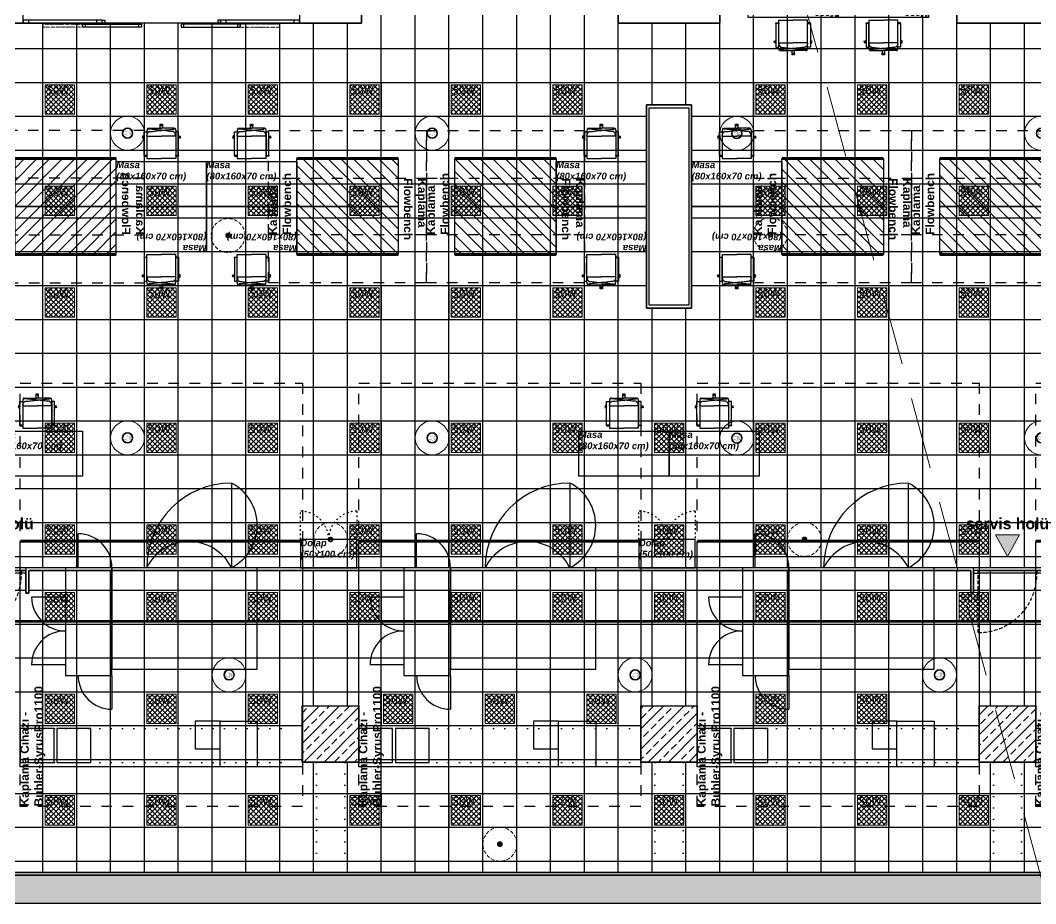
# Model space of a CAD drawing. Header units: centimetres. Extents: x 405564 to 502064, y 46284 to 60634.
# Drawn here: x 478450 to 480250, y 51832 to 53398 of the extents above; entities that cross this region are included whole.
import ezdxf
from ezdxf.enums import TextEntityAlignment as Align
from ezdxf.xclip import XClip

# ---------------------------------------------------------------- set-up
doc = ezdxf.new("R2010")
doc.units = ezdxf.units.CM
doc.header["$XCLIPFRAME"] = 0
for name, pattern in [('3+1_3b$0$DASHED', [0.25, 0.125, -0.125]), ('ACAD_ISO03W100', [30, 12, -18]), ('ACAD_ISO07W100', [3, 0, -3]), ('BORDER', [1.75, 0.5, -0.25, 0.5, -0.25, 0, -0.25]), ('DASHDOT', [25.4, 12.7, -6.35, 0, -6.35]), ('DASHED', [19.05, 12.7, -6.35]), ('DOT', [0.25, 0, -0.25]), ('HIDDEN', [9.525, 6.35, -3.175])]:
    doc.linetypes.add(name, pattern=pattern)
doc.layers.get('0').update_dxf_attribs({"color": 8, "lineweight": 9})
for name, color, linetype, lineweight in [('---___EB_draft00_ALTYAPI_helikoptermania', 8, 'Continuous', 0), ('---___EB_draft00_parselsiniri', 8, 'BORDER', 9), ('0-KRCN-AYDINLATMA-130426', 8, 'Continuous', 9), ('0-KRCN-MİMARİ-220526', 8, 'Continuous', 9)]:
    doc.layers.add(name, color=color, linetype=linetype, lineweight=lineweight)
for name, color, linetype in [('---___EB_draft03_cihazlar', 8, 'Continuous'), ('0-KRCN-ASMATAVAN-130426', 8, 'Continuous'), ('AS_CIZGI_ARSA', 8, 'Continuous'), ('AS_DOS_TERAS_UST', 8, 'ACAD_ISO07W100'), ('AS_DUV_TEMIZ ODA PANELI', 8, 'Continuous'), ('AS_KAPI_CAM', 8, 'Continuous'), ('AS_KAPI_POZ', 8, 'Continuous'), ('AS_TA_BETONARME', 5, 'Continuous'), ('AS_TA_TARAMA', 8, 'Continuous'), ('AS_TEFR_MOB', 8, 'Continuous'), ('AS_YAZI', 8, 'Continuous')]:
    doc.layers.add(name, color=color, linetype=linetype)
doc.styles.add('Kalin02', font='arialbd.ttf')
doc.styles.add('OLC-50', font='romans.shx', dxfattribs={"width": 0.5, "height": 0.15})
doc.styles.add('OLCU', font='romanstw.shx', dxfattribs={"width": 0.6})
doc.styles.add('TAHOMA', font='tahoma.ttf')
pattern_1 = [(225, (17560.68, -7819.299), (17.96051, -17.96051), []), (225, (17542.72, -7819.299), (17.96051, -17.96051), [12.7, -6.35])]

# ---------------------------------------------------------------- blocks, each defined once
blk = doc.blocks.new('50W 60x60 cm  SIVA ALTI LED ARMATÜR')
at = {"layer": '0-KRCN-AYDINLATMA-130426'}
h = blk.add_hatch(dxfattribs=at)
h.set_pattern_fill('ANSI37', color=256, scale=0.2)
h.paths.add_polyline_path([(-2.6, 2.59), (2.6, 2.59), (2.6, -2.61), (-2.6, -2.61)])
for points in [[(-3, 2.99), (3, 2.99), (3, -3.01), (-3, -3.01)], [(-2.6, 2.59), (2.6, 2.59), (2.6, -2.61), (-2.6, -2.61)]]:
    blk.add_lwpolyline(points, close=True, dxfattribs=at)
at = {"layer": '0-KRCN-AYDINLATMA-130426', "insert": (-2.35, 2.34), "char_height": 1.5, "attachment_point": 1, "style": 'TAHOMA'}
blk.add_mtext_dynamic_manual_height_columns('{\\fTahoma|b0|i0|c162|p34;50W}', width=1.5, gutter_width=1.25, heights=[0], dxfattribs=at)
blk = doc.blocks.new('ABB 6131-31-24-500')
at = {"layer": '0-KRCN-AYDINLATMA-130426'}
for p, q in [((-4, -1), (-4, 1)), ((3.2, 1), (-3.2, 1)), ((-3.2, -0.8), (-3.2, 0.8)), ((-1, 4), (1, 4)), ((-1, -0.9), (-1, 1)), ((-0.8, 3.2), (0.8, 3.2)), ((1, -0.9), (1, 1)), ((3.2, 0.8), (3.2, -0.8)), ((4, 1), (4, -1)), ((3.2, -0.9), (-3.2, -0.9)), ((1, -4), (-1, -4)), ((0.8, -3.2), (-0.8, -3.2))]:
    blk.add_line(p, q, dxfattribs=at)
at = {"layer": '0-KRCN-AYDINLATMA-130426', "linetype": 'HIDDEN'}
blk.add_circle((0, 0), 30, dxfattribs=at)
at = {"layer": '0-KRCN-AYDINLATMA-130426'}
for centre, radius in [((-0.5, 0), 0.089), ((0, 0), 0.16), ((0.5, 0), 0.089)]:
    blk.add_circle(centre, radius, dxfattribs=at)
for centre, radius, start, end in [((-1, 1), 3.01, 90, 180), ((-0.8, 0.8), 2.41, 90, 180), ((0.8, 0.8), 2.41, 0, 90), ((1, 1), 3.01, 0, 90), ((-1, -1), 3.01, 180, 270), ((-0.8, -0.8), 2.41, 180, 270), ((0.8, -0.8), 2.41, 270, 0), ((1, -1), 3.01, 270, 0)]:
    blk.add_arc(centre, radius, start, end, dxfattribs=at)
blk = doc.blocks.new('ABB 6131-51-24-500')
at = {"layer": '0-KRCN-AYDINLATMA-130426'}
for p, q in [((-4, -1), (-4, 1)), ((3.2, 1), (-3.2, 1)), ((-3.2, -0.8), (-3.2, 0.8)), ((-1, 4), (1, 4)), ((-1, -0.9), (-1, 1)), ((-0.8, 3.2), (0.8, 3.2)), ((1, -0.9), (1, 1)), ((3.2, 0.8), (3.2, -0.8)), ((4, 1), (4, -1)), ((3.2, -0.9), (-3.2, -0.9)), ((1, -4), (-1, -4)), ((0.8, -3.2), (-0.8, -3.2))]:
    blk.add_line(p, q, dxfattribs=at)
at = {"layer": '0-KRCN-AYDINLATMA-130426', "linetype": 'HIDDEN'}
blk.add_circle((0, 0), 30, dxfattribs=at)
at = {"layer": '0-KRCN-AYDINLATMA-130426'}
for centre, radius in [((-0.5, 0), 0.089), ((0, 0), 0.16), ((0.5, 0), 0.089)]:
    blk.add_circle(centre, radius, dxfattribs=at)
for centre, radius, start, end in [((-1, 1), 3.01, 90, 180), ((-0.8, 0.8), 2.41, 90, 180), ((0.8, 0.8), 2.41, 0, 90), ((1, 1), 3.01, 0, 90), ((-1, -1), 3.01, 180, 270), ((-0.8, -0.8), 2.41, 180, 270), ((0.8, -0.8), 2.41, 270, 0), ((1, -1), 3.01, 270, 0)]:
    blk.add_arc(centre, radius, start, end, dxfattribs=at)
blk = doc.blocks.new('ASMA TAVA TİPİ HOPARLÖR')
at = {"layer": '0-KRCN-AYDINLATMA-130426', "const_width": 0.317}
blk.add_lwpolyline([(0.3, -4.4, 0.598176), (1.3, -3.9), (1.3, 3.9, 0.598176), (0.3, 4.4), (-2.7, 2.4, -0.147433), (-3, 2.3), (-5.1, 2.3, 0.414214), (-5.7, 1.7), (-5.7, -1.7, 0.414214), (-5.1, -2.3), (-3, -2.3, -0.147433), (-2.7, -2.4)], format="xyb", close=True, dxfattribs=at)
for points in [[(2.4, 1.3, -0.601398), (2.4, -1.3)], [(2.8, 2.5, -0.658812), (2.8, -2.5)], [(3.2, 3.7, -0.680488), (3.2, -3.7)]]:
    blk.add_lwpolyline(points, format="xyb", dxfattribs=at)
at = {"layer": '0-KRCN-AYDINLATMA-130426'}
blk.add_circle((0, 0), 30, dxfattribs=at)
at = {"layer": '0-KRCN-AYDINLATMA-130426', "ltscale": 0.1}
for radius in [9.5, 8.23]:
    blk.add_circle((0, 0), radius, dxfattribs=at)
blk = doc.blocks.new('G$C546873DE')
at = {"layer": '0-KRCN-AYDINLATMA-130426', "xscale": 10, "yscale": 10, "zscale": 10}
for p in [(7955.7, 6123.6), (8135.7, 6123.6), (8315.7, 6123.6), (8495.7, 6123.6), (8675.7, 6123.6), (8855.7, 6123.6), (9215.7, 6123.6), (9395.7, 6123.6), (9575.7, 6123.6), (7955.7, 5943.6), (8135.7, 5943.6), (8315.7, 5943.6), (8495.7, 5943.6), (8675.7, 5943.6), (8855.7, 5943.6), (9215.7, 5943.6), (9395.7, 5943.6), (9575.7, 5943.6), (7955.7, 5763.6), (8135.7, 5763.6), (8315.7, 5763.6), (8495.7, 5763.6), (8675.7, 5763.6), (8855.7, 5763.6), (9215.7, 5763.6), (9395.7, 5763.6), (9575.7, 5763.6), (7955.7, 5523.6), (8135.7, 5523.6), (8315.7, 5523.6), (8495.7, 5523.6), (8675.7, 5523.6), (8855.7, 5523.6), (9035.7, 5523.6), (9215.7, 5523.6), (9395.7, 5523.6), (9575.7, 5523.6), (7955.7, 5343.6), (8135.7, 5343.6), (8315.7, 5343.6), (8495.7, 5343.6), (8675.7, 5343.6), (8855.7, 5343.6), (9035.7, 5343.6), (9215.7, 5343.6), (9395.7, 5343.6), (9575.7, 5343.6), (7955.7, 5223.6), (8135.7, 5223.6), (8315.7, 5223.6), (8495.7, 5223.6), (8675.7, 5223.6), (8855.7, 5223.6), (9035.7, 5223.6), (9215.7, 5223.6), (9395.7, 5223.6), (9575.7, 5223.6), (7955.7, 5043.6), (8135.7, 5043.6), (8315.7, 5043.6), (8555.7, 5043.6), (8735.7, 5043.6), (8915.7, 5043.6), (9215.7, 5043.6), (9395.7, 5043.6), (7955.7, 4863.6), (8135.7, 4863.6), (8315.7, 4863.6), (8495.7, 4863.6), (8675.7, 4863.6), (8855.7, 4863.6), (9035.7, 4863.6), (9215.7, 4863.6), (9395.7, 4863.6), (9575.7, 4863.6)]:
    blk.add_blockref('50W 60x60 cm  SIVA ALTI LED ARMATÜR', p, dxfattribs=at)
at = {"layer": '0-KRCN-AYDINLATMA-130426'}
for name, p in [('ASMA TAVA TİPİ HOPARLÖR', (8075.8, 6063.5)), ('ASMA TAVA TİPİ HOPARLÖR', (8615.8, 6063.5)), ('ASMA TAVA TİPİ HOPARLÖR', (9155.8, 6063.1)), ('ASMA TAVA TİPİ HOPARLÖR', (9695.8, 6063.5)), ('ABB 6131-31-24-500', (8254, 5882.1)), ('ABB 6131-31-24-500', (9215.4, 5883.9)), ('ASMA TAVA TİPİ HOPARLÖR', (8075.8, 5523.5)), ('ASMA TAVA TİPİ HOPARLÖR', (8615.8, 5523.5)), ('ASMA TAVA TİPİ HOPARLÖR', (9155.8, 5523.1)), ('ASMA TAVA TİPİ HOPARLÖR', (9695.8, 5523.5)), ('ABB 6131-31-24-500', (8435.7, 5343.5)), ('ABB 6131-31-24-500', (9275.7, 5343.5)), ('ASMA TAVA TİPİ HOPARLÖR', (8255.7, 5103.5)), ('ASMA TAVA TİPİ HOPARLÖR', (8975.7, 5103.5)), ('ASMA TAVA TİPİ HOPARLÖR', (9515.1, 5103.5)), ('ABB 6131-51-24-500', (8735.8, 4803.5))]:
    blk.add_blockref(name, p, dxfattribs=at)
blk = doc.blocks.new('OPK-temizoda-panel-00')
at = {"layer": 'AS_DUV_TEMIZ ODA PANELI'}
for points in [[(3955, -2355), (3955, -2245), (2645, -2245), (2645, -3390), (2755, -3390), (2755, -2355), (3290, -2355), (3290, -3245), (3245, -3245), (3245, -3390), (3355, -3390), (3355, -2355), (3955, -2355)], [(4435, -4400), (4440, -4400), (4440, -4355), (2760, -4355), (2760, -4400), (2765, -4400), (2765, -4360), (4435, -4360), (4435, -4400)], [(1450, -4900), (7105, -4900), (7105, -4830), (7100, -4830), (7100, -4895), (1450, -4895)]]:
    blk.add_lwpolyline(points, dxfattribs=at)
for points in [[(3810, -3210), (3990, -3210), (3990, -3390), (3810, -3390)], [(4410, -3210), (4590, -3210), (4590, -3390), (4410, -3390)], [(3860, -3895), (3860, -3535), (3940, -3535), (3940, -3895)], [(3865, -3890), (3865, -3540), (3935, -3540), (3935, -3890)]]:
    blk.add_lwpolyline(points, close=True, dxfattribs=at)
blk = doc.blocks.new('OPK-site-surrounding-R01')
at = {"layer": '---___EB_draft00_ALTYAPI_helikoptermania', "linetype": 'DASHED', "ltscale": 10}
blk.add_lwpolyline([(1451.4, 6572.4), (5376.1, -7919.4)], dxfattribs=at)
at = {"layer": '---___EB_draft00_parselsiniri', "linetype": 'DASHDOT', "ltscale": 5, "const_width": 5, "flags": 128}
blk.add_lwpolyline([(-303.7, 52.5), (22545.3, 391.1), (23723.4, -711), (24047.6, -4450), (-299.9, -4450)], close=True, dxfattribs=at)
blk = doc.blocks.new('sandalye_')
at = {"layer": 'AS_TEFR_MOB', "linetype": 'ByBlock', "ltscale": 25}
for points in [[(260007.8, -40559.4), (260002.8, -40559.4), (260002.8, -40517.4), (260007.8, -40517.4)], [(260059, -40559.4), (260063.9, -40559.4), (260063.9, -40517.4), (260059, -40517.4)]]:
    blk.add_lwpolyline(points, close=True, dxfattribs=at)
for points in [[(260033.4, -40514.8, -0.048176), (260031.6, -40514.8, -0.000623), (260029.1, -40514.6, -0.003131), (260022.4, -40513.8, 0.007334), (260011.4, -40512.7, -0.309457), (260010.5, -40511.9, 0.002444), (260010.4, -40511.5, 0.476314), (260010.2, -40511.4, 0.375136), (260009, -40511.6, 0.082453), (260008.7, -40512.2, 0.046929), (260008.2, -40513.8, 0.002381), (260007.9, -40515.3, 0.007794), (260007.8, -40516.4), (260007.8, -40524.5, -0.011445), (260008.4, -40521.5, -0.082784), (260009.2, -40519.5, -0.150147), (260010.3, -40518.5, 0.242317), (260010.4, -40518.4, -0.036292), (260010.5, -40518, -0.114957), (260010.8, -40517.6, -0.16132), (260011.4, -40517.2, -0.020506), (260013.9, -40517, 0.024793), (260022.4, -40516.1, -0.030903), (260033.4, -40515.1, -1.030607)], [(260033.4, -40514.8, 0.048176), (260035.1, -40514.8, 0.000623), (260037.6, -40514.6, 0.003131), (260044.3, -40513.8, -0.007334), (260055.3, -40512.7, 0.309457), (260056.2, -40511.9, -0.002444), (260056.3, -40511.5, -0.476314), (260056.5, -40511.4, -0.375136), (260057.7, -40511.6, -0.082453), (260058, -40512.2, -0.046929), (260058.5, -40513.8, -0.002381), (260058.8, -40515.3, -0.007794), (260058.9, -40516.4), (260058.9, -40524.5, 0.011445), (260058.4, -40521.5, 0.082784), (260057.6, -40519.5, 0.150147), (260056.4, -40518.5, -0.242317), (260056.3, -40518.4, 0.036292), (260056.2, -40518, 0.114957), (260055.9, -40517.6, 0.16132), (260055.3, -40517.2, 0.020506), (260052.8, -40517, -0.024793), (260044.3, -40516.1, 0.030903), (260033.4, -40515.1, 1.030607)]]:
    blk.add_lwpolyline(points, format="xyb", dxfattribs=at)
for points in [[(260009.7, -40511.3), (260033.4, -40511.3)], [(260035.8, -40511.3), (260035.8, -40506.8), (260030.9, -40506.8), (260030.9, -40511.3)], [(260031.5, -40506.8), (260031.5, -40503.8), (260035.3, -40503.8), (260035.3, -40506.8)], [(260057, -40511.3), (260033.4, -40511.3)], [(260002.8, -40525.2), (260000.6, -40524.5), (259999.4, -40528.1), (260002.8, -40529.2)], [(260002.7, -40525.2), (260001.5, -40528.8)], [(260002.8, -40525.4), (260001.7, -40528.8)], [(260007.8, -40524.5), (260007.8, -40564.9), (260033.4, -40564.9)], [(260007.8, -40525.2), (260033.4, -40525.2)], [(260058.9, -40524.5), (260058.9, -40564.9), (260033.4, -40564.9)], [(260058.9, -40525.2), (260033.4, -40525.2)], [(260063.9, -40525.2), (260066.1, -40524.5), (260067.3, -40528.1), (260063.9, -40529.2)], [(260063.9, -40525.4), (260065.1, -40528.8)], [(260064.1, -40525.2), (260065.2, -40528.8)], [(260002.8, -40559.4), (260002.8, -40560.4), (260007.8, -40560.4), (260007.8, -40559.4)], [(260063.9, -40559.4), (260063.9, -40560.4), (260059, -40560.4), (260059, -40559.4)]]:
    blk.add_lwpolyline(points, dxfattribs=at)
blk = doc.blocks.new('80x160')
at = {"layer": 'AS_TEFR_MOB', "ltscale": 200}
blk.add_lwpolyline([(259953.4, -40569.9), (260113.4, -40569.9), (260113.4, -40649.9), (259953.4, -40649.9), (259953.4, -40569.9)], dxfattribs=at)
at = {"layer": 'AS_TEFR_MOB', "color": 1}
blk.add_blockref('sandalye_', (0, 0), dxfattribs=at)
at = {"layer": 'AS_TEFR_MOB', "ltscale": 200, "insert": (259953.4, -40569.9), "char_height": 12, "attachment_point": 1, "style": 'Kalin02'}
blk.add_mtext_dynamic_manual_height_columns('{\\fSwis721 BT|b1|i1|c162|p34;Masa\\P(80x160x70 cm)}', width=590.732, gutter_width=750, heights=[137.1], dxfattribs=at)
blk = doc.blocks.new('KaplamaCihazıBuhler-SyrusPro1100')
at = {"layer": '---___EB_draft03_cihazlar', "color": 1, "const_width": 5}
blk.add_lwpolyline([(264904.9, -41058.6), (264904.9, -41558.6)], dxfattribs=at)
at = {"layer": '---___EB_draft03_cihazlar', "color": 1, "linetype": '3+1_3b$0$DASHED', "ltscale": 150}
blk.add_lwpolyline([(264434.9, -41558.6), (264434.9, -41058.6), (265184.9, -41058.6), (265184.9, -41558.6), (264434.9, -41558.6)], dxfattribs=at)
at = {"layer": '---___EB_draft03_cihazlar', "color": 1}
blk.add_lwpolyline([(264504.9, -41058.6), (264904.9, -41058.6), (264904.9, -41558.6), (264504.9, -41558.6), (264504.9, -41058.6)], dxfattribs=at)
at = {"layer": '---___EB_draft03_cihazlar'}
for points in [[(264512.9, -41058.6), (264512.9, -41118.6), (264572.9, -41118.6), (264572.9, -41058.6)], [(264512.9, -41123.6), (264512.9, -41183.6), (264572.9, -41183.6), (264572.9, -41123.6)], [(264857.9, -41221.1), (264857.9, -41138.6), (264666.9, -41138.6), (264666.9, -41221.1)], [(264857.9, -41478.6), (264857.9, -41221.1), (264677.9, -41221.1), (264677.9, -41478.6)], [(264585.9, -41412.6), (264585.9, -41368.6), (264536.9, -41368.6), (264536.9, -41412.6)], [(264585.9, -41478.6), (264504.9, -41478.6), (264504.9, -41412.6), (264585.9, -41412.6)]]:
    blk.add_lwpolyline(points, close=True, dxfattribs=at)
for points in [[(264685.9, -41138.6), (264685.9, -41078.6)], [(264805.9, -41138.6), (264805.9, -41078.6)], [(264857.9, -41161.1), (264917.9, -41161.1)], [(264666.9, -41221.1), (264606.9, -41221.1)]]:
    blk.add_lwpolyline(points, dxfattribs=at)
blk.add_lwpolyline([(265007.9, -41432.7), (264857.9, -41432.7, 0.612245)], format="xyb", close=True, dxfattribs=at)
for centre, radius, start, end in [((264685.9, -41138.6), 60, 0, 90), ((264805.9, -41138.6), 60, 90, 180), ((264666.9, -41221.1), 60, 90, 180), ((264857.9, -41161.1), 60, 270, 0), ((264820.2, -41357.7), 84, 296.7247, 63.2753), ((264820.2, -41357.7), 84, 296.7247, 63.2753), ((264857.9, -41432.7), 150, 0, 90)]:
    blk.add_arc(centre, radius, start, end, dxfattribs=at)
at = {"layer": '---___EB_draft03_cihazlar', "insert": (264434.9, -41058.6), "char_height": 15, "attachment_point": 1, "style": 'Kalin02'}
blk.add_mtext_dynamic_manual_height_columns('Kaplama Cihazı - \\PBuhler-SyrusPro1100', width=975.745, gutter_width=750, heights=[152.4], dxfattribs=at)
blk = doc.blocks.new('KaplamaFlowbench')
at = {"layer": '---___EB_draft03_cihazlar'}
h = blk.add_hatch(dxfattribs=at)
h.set_pattern_fill('ANSI31', color=1, scale=5)
h.paths.add_polyline_path([(266854.1, -42824.3), (266939.1, -42824.3), (266939.1, -43004.3), (266854.1, -43004.3)])
at = {"layer": '---___EB_draft03_cihazlar', "color": 1, "linetype": '3+1_3b$0$DASHED', "ltscale": 150}
blk.add_lwpolyline([(266804.1, -42774.3), (266989.1, -42774.3), (266989.1, -43054.3), (266804.1, -43054.3), (266804.1, -42774.3)], dxfattribs=at)
at = {"layer": '---___EB_draft03_cihazlar', "color": 1, "const_width": 5}
blk.add_lwpolyline([(266939.1, -42824.3), (266939.1, -43004.3)], dxfattribs=at)
at = {"layer": '---___EB_draft03_cihazlar', "color": 1}
blk.add_lwpolyline([(266854.1, -42824.3), (266939.1, -42824.3), (266939.1, -43004.3), (266854.1, -43004.3), (266854.1, -42824.3)], dxfattribs=at)
at = {"layer": '---___EB_draft03_cihazlar', "insert": (266804.1, -42774.3), "char_height": 15, "attachment_point": 1, "style": 'Kalin02'}
blk.add_mtext_dynamic_manual_height_columns('Kaplama \\PFlowbench', width=975.745, gutter_width=750, heights=[152.4], dxfattribs=at)
blk = doc.blocks.new('dolap-1')
at = {"layer": 'AS_TEFR_MOB'}
blk.add_lwpolyline([(17626.9, 8006.7), (17676.9, 8006.7), (17676.9, 8106.7), (17626.9, 8106.7)], close=True, dxfattribs=at)
at = {"layer": 'AS_TEFR_MOB', "linetype": 'ACAD_ISO03W100', "ltscale": 0.25}
blk.add_lwpolyline([(17676.9, 8106.7), (17726.9, 8106.7, -0.414214), (17676.9, 8056.7, -0.414214), (17726.9, 8006.7), (17676.9, 8006.7)], format="xyb", dxfattribs=at)
at = {"layer": 'AS_TEFR_MOB', "ltscale": 200, "insert": (17676.9, 8106.7), "char_height": 12, "attachment_point": 1, "rotation": 270, "style": 'Kalin02'}
blk.add_mtext_dynamic_manual_height_columns('{\\fSwis721 BT|b1|i1|c162|p34;Dolap \\P(50x100 cm)}', width=590.732, gutter_width=750, heights=[137.1], dxfattribs=at)
blk = doc.blocks.new('A.4_cihazlar')
at = {"layer": '---___EB_draft03_cihazlar'}
for p, xscale, rotation in [((38844.3, -268269.1), -1, 270), ((-46984.3, 265439.1), -1.000000000000003, 90)]:
    blk.add_blockref('KaplamaFlowbench', p, dxfattribs=dict(at, xscale=xscale, rotation=rotation))
for name, p, rotation in [('KaplamaFlowbench', (-46484.3, -268269.1), 90), ('KaplamaFlowbench', (-46204.3, -268269.1), 90), ('KaplamaFlowbench', (-45624.3, -268269.1), 90), ('KaplamaFlowbench', (-45344.3, -268269.1), 90), ('KaplamaFlowbench', (39344.3, 265439.1), 270), ('KaplamaFlowbench', (39624.3, 265439.1), 270), ('KaplamaFlowbench', (40204.3, 265439.1), 270), ('KaplamaFlowbench', (40484.3, 265439.1), 270), ('KaplamaCihazıBuhler-SyrusPro1100', (-45208.6, -266912.9), 90), ('KaplamaCihazıBuhler-SyrusPro1100', (-44608.6, -266912.9), 90), ('KaplamaCihazıBuhler-SyrusPro1100', (-44008.6, -266912.9), 90), ('KaplamaCihazıBuhler-SyrusPro1100', (-43408.6, -266912.9), 90)]:
    blk.add_blockref(name, p, dxfattribs=dict(at, rotation=rotation))
at = {"layer": 'AS_TEFR_MOB', "color": 1, "rotation": 180}
for p in [(257253.4, -41649.9), (257413.4, -41649.9), (256133.4, -42064.9), (256293.4, -42064.9), (256913.4, -42064.9), (257153.4, -42064.9)]:
    blk.add_blockref('80x160', p, dxfattribs=at)
at = {"layer": 'AS_TEFR_MOB', "color": 1}
for p in [(-263933.4, 39234.9), (-263773.4, 39234.9), (-263153.4, 39234.9), (-262913.4, 39234.9), (-264153.4, 38756.9), (-263113.4, 38756.9), (-262953.4, 38756.9)]:
    blk.add_blockref('80x160', p, dxfattribs=at)
at = {"layer": 'AS_TEFR_MOB', "ltscale": 200, "rotation": 90}
for p in [(4453.2, -19681.9), (5053.2, -19681.9)]:
    blk.add_blockref('dolap-1', p, dxfattribs=at)
blk = doc.blocks.new('*U633')
at = {"color": 0, "linetype": 'HIDDEN', "lineweight": -2}
blk.add_line((8, -115.1), (8, -11.1), dxfattribs=at)
at = {"color": 0, "lineweight": -2}
for points in [[(0, -10), (8, -10), (8, -5), (0, -5), (0, -10)], [(8, -10), (8, -5), (112, -5), (112, -10)], [(120, -10), (112, -10), (112, -5), (120, -5), (120, -10)]]:
    blk.add_lwpolyline(points, close=True, dxfattribs=at)
at = {"color": 0, "linetype": 'HIDDEN', "lineweight": -2}
blk.add_arc((8, -11.1), 104, 270, 0, dxfattribs=at)
at = {"color": 3, "style": 'OLCU', "width": 0.5, "flags": 1}
for tag, p in [('K-DIVISYON', (-80, -85)), ('K-PBAR', (105, -85)), ('K-KAPITIP', (-80, -335))]:
    blk.add_attdef(tag, p, '', height=17.5, dxfattribs=at)
at = {"color": 5, "true_color": 0x0505ff, "style": 'OLCU', "width": 0.5, "flags": 1}
for tag, p in [('K-NEREDEN-NO', (-80, -110)), ('K-NEREYE-NO', (-80, -185)), ('K-DUVARTIP', (-80, -285)), ('K-ACILISYON', (-80, -310))]:
    blk.add_attdef(tag, p, '', height=17.5, dxfattribs=at)
at = {"color": 1, "true_color": 0xfa0000, "style": 'OLCU', "width": 0.5, "flags": 1}
for tag, p in [('K-IZLENEBILIRLIK', (105, -110)), ('K-TEKMELIK', (105, -135)), ('K-KONTROLTIPNEREDEN', (-80, -160)), ('K-BAND', (105, -160)), ('K-MENFEZ', (105, -210)), ('K-KONTROLTIPNEREYE', (-80, -235)), ('K-PENCERE', (105, -235)), ('K-KILITTIP', (-80, -260)), ('K-NOT-AS-MIMARI1', (105, -285)), ('K-NOT-ELEKTRIK', (105, -335)), ('K-NOT-YANGIN', (105, -360)), ('K-ACMAKAPAMASISTEMI', (-80, -385)), ('K-NOT-ISLETME', (105, -385)), ('K-YANGIN', (-80, -435))]:
    blk.add_attdef(tag, p, '', height=17.5, dxfattribs=at)
at = {"color": 220, "true_color": 0xf113d4, "style": 'OLCU', "width": 0.5, "flags": 1}
for tag, p in [('K-NEREDEN-AD', (-80, -135)), ('K-NEREYE-AD', (-80, -210))]:
    blk.add_attdef(tag, p, '', height=17.5, dxfattribs=at)
at = {"color": 0, "style": 'OLCU', "width": 0.5, "flags": 1}
for tag, p in [('K-TAMACILIRLIK', (105, -185)), ('K-NOT-AS-MIMARI2', (105, -310)), ('K-KASATIP', (-80, -360)), ('K-KURSUN', (-80, -410))]:
    blk.add_attdef(tag, p, '', height=17.5, dxfattribs=at)
at = {"color": 252, "style": 'OLCU', "width": 0.5, "flags": 1}
for tag, p in [('K-REZ1', (105, -435)), ('K-REZ2', (105, -460)), ('K-REZ3', (105, -485)), ('K-REZ4', (105, -510)), ('K-REZ5', (105, -535))]:
    blk.add_attdef(tag, p, '', height=17.5, dxfattribs=at)
at = {"layer": 'AS_KAPI_POZ', "style": 'OLCU', "width": 0.45}
for tag, p in [('YUK', (55, 31.5)), ('POZ+GEN', (55, -8.5))]:
    blk.add_attdef(tag, text='', height=20, dxfattribs=at).set_placement(p, align=Align.MIDDLE_CENTER)
at = {"layer": 'AS_KAPI_POZ', "style": 'OLCU', "width": 0.5}
blk.add_attdef('K-NO', text='', height=8, rotation=90, dxfattribs=at).set_placement((11, -15), align=Align.TOP_LEFT)
at = {"layer": 'AS_KAPI_POZ', "color": 251, "style": 'OLCU', "width": 0.45}
blk.add_attdef('K-DUVAR(CM)', text='', height=6, dxfattribs=at).set_placement((-5, -5), align=Align.MIDDLE_RIGHT)
blk = doc.blocks.new('*U648')
at = {"color": 0}
for p, q in [((130, 0), (10, 0)), ((480, 0), (360, 0)), ((10, -5), (130, -5)), ((360, -5), (480, -5))]:
    blk.add_line(p, q, dxfattribs=at)
for points in [[(0, 0), (0, -5), (10, -5), (10, 0)], [(130, 0), (130, -5), (140, -5), (140, 0)], [(350, 0), (350, -5), (360, -5), (360, 0)], [(480, 0), (480, -5), (490, -5), (490, 0)]]:
    blk.add_lwpolyline(points, close=True, dxfattribs=at)
at = {"style": 'OLCU', "width": 0.45, "flags": 1}
for tag, p in [('C-ICI-CNO', (15, -80)), ('C-DIVISYON1', (15, -105)), ('C-BOSLUK', (15, -130)), ('C-DIVISYON2', (15, -155))]:
    blk.add_attdef(tag, text='', height=20, dxfattribs=at).set_placement(p, align=Align.MIDDLE_LEFT)
at = {"color": 0, "style": 'OLCU', "width": 0.5, "flags": 1}
for tag, p in [('C-REZ1', (15, -215)), ('C-REZ2', (15, -240))]:
    blk.add_attdef(tag, text='', height=17.5, dxfattribs=at).set_placement(p, align=Align.MIDDLE_LEFT)
at = {"layer": 'AS_KAPI_POZ', "style": 'OLC-50', "width": 0.5}
blk.add_attdef('C-NO', text='', height=8, rotation=90, dxfattribs=at).set_placement((10, 5), align=Align.TOP_LEFT)
at = {"layer": 'AS_KAPI_POZ', "style": 'OLCU', "width": 0.45}
for tag, p in [('POZ+GEN-C', (50, 15)), ('YUK-C', (50, -20))]:
    blk.add_attdef(tag, text='', height=20, dxfattribs=at).set_placement(p, align=Align.MIDDLE_CENTER)
blk = doc.blocks.new('*U626')
for p, q in [((-30, -17), (65, -17)), ((240, -17), (145, -17)), ((65, -22), (-30, -22)), ((145, -22), (240, -22))]:
    blk.add_line(p, q)
at = {"linetype": 'DOT'}
for points in [[(-35, -22), (-105, -22), (-105, -17), (-35, -17)], [(245, -22), (315, -22), (315, -17), (245, -17)]]:
    blk.add_lwpolyline(points, close=True, dxfattribs=at)
for points in [[(-30, -22), (-35, -22), (-35, -17), (-30, -17)], [(5, -15), (0, -15), (0, -10), (5, -10)], [(70, -22), (65, -22), (65, -17), (70, -17)], [(140, -22), (145, -22), (145, -17), (140, -17)], [(205, -15), (210, -15), (210, -10), (205, -10)], [(240, -22), (245, -22), (245, -17), (240, -17)]]:
    blk.add_lwpolyline(points, close=True)
at = {"color": 3, "style": 'OLCU', "width": 0.5, "flags": 1}
for tag, p in [('K-DIVISYON', (-80, -85)), ('K-PBAR', (105, -85)), ('K-KAPITIP', (-80, -335))]:
    blk.add_attdef(tag, p, '', height=17.5, dxfattribs=at)
at = {"color": 5, "true_color": 0x0505ff, "style": 'OLCU', "width": 0.5, "flags": 1}
for tag, p in [('K-NEREDEN-NO', (-80, -110)), ('K-NEREYE-NO', (-80, -185)), ('K-DUVARTIP', (-80, -285)), ('K-ACILISYON', (-80, -310))]:
    blk.add_attdef(tag, p, '', height=17.5, dxfattribs=at)
at = {"color": 1, "true_color": 0xfa0000, "style": 'OLCU', "width": 0.5, "flags": 1}
for tag, p in [('K-IZLENEBILIRLIK', (105, -110)), ('K-TEKMELIK', (105, -135)), ('K-KONTROLTIPNEREDEN', (-80, -160)), ('K-BAND', (105, -160)), ('K-MENFEZ', (105, -210)), ('K-KONTROLTIPNEREYE', (-80, -235)), ('K-PENCERE', (105, -235)), ('K-KILITTIP', (-80, -260)), ('K-NOT-AS-MIMARI1', (105, -285)), ('K-NOT-ELEKTRIK', (105, -335)), ('K-NOT-YANGIN', (105, -360)), ('K-ACMAKAPAMASISTEMI', (-80, -385)), ('K-NOT-ISLETME', (105, -385)), ('K-YANGIN', (-80, -435))]:
    blk.add_attdef(tag, p, '', height=17.5, dxfattribs=at)
at = {"color": 220, "true_color": 0xf113d4, "style": 'OLCU', "width": 0.5, "flags": 1}
for tag, p in [('K-NEREDEN-AD', (-80, -135)), ('K-NEREYE-AD', (-80, -210))]:
    blk.add_attdef(tag, p, '', height=17.5, dxfattribs=at)
at = {"color": 0, "style": 'OLCU', "width": 0.5, "flags": 1}
for tag, p in [('K-TAMACILIRLIK', (105, -185)), ('K-NOT-AS-MIMARI2', (105, -310)), ('K-KASATIP', (-80, -360)), ('K-KURSUN', (-80, -410))]:
    blk.add_attdef(tag, p, '', height=17.5, dxfattribs=at)
at = {"color": 252, "style": 'OLCU', "width": 0.5, "flags": 1}
for tag, p in [('K-REZ1', (105, -435)), ('K-REZ2', (105, -460)), ('K-REZ3', (105, -485)), ('K-REZ4', (105, -510)), ('K-REZ5', (105, -535))]:
    blk.add_attdef(tag, p, '', height=17.5, dxfattribs=at)
at = {"layer": 'AS_KAPI_POZ', "style": 'OLCU', "width": 0.45}
for tag, p in [('YUK', (105, 23)), ('POZ+GEN', (105, -17))]:
    blk.add_attdef(tag, text='', height=20, dxfattribs=at).set_placement(p, align=Align.MIDDLE_CENTER)
at = {"layer": 'AS_KAPI_POZ', "color": 251, "style": 'OLCU', "width": 0.45, "flags": 1}
blk.add_attdef('K-DUVAR(CM)', text='', height=6, dxfattribs=at).set_placement((-5, -7.5), align=Align.MIDDLE_RIGHT)
at = {"layer": 'AS_KAPI_POZ', "style": 'OLCU', "width": 0.5}
blk.add_attdef('K-NO', text='', height=8, rotation=90, dxfattribs=at).set_placement((0, -26), align=Align.TOP_LEFT)
blk = doc.blocks.new('A$C6A10306C')
h = blk.add_hatch(color=256)
h.dxf.hatch_style = 1
h.paths.add_polyline_path([(9614.16, -8148.45), (9657.2, -8148.45), (9635.68, -8186.45)])
at = {"layer": 'AS_TA_TARAMA'}
h = blk.add_hatch(dxfattribs=at)
h.set_pattern_fill('ANSI33', color=256, scale=4, angle=180)
h.set_pattern_definition(pattern_1)
h.paths.add_polyline_path([(8385.68, -8451.45), (8485.68, -8451.45), (8485.68, -8551.45), (8385.68, -8551.45)], flags=17)
h = blk.add_hatch(dxfattribs=at)
h.set_pattern_fill('ANSI33', color=256, scale=4, angle=180)
h.set_pattern_definition(pattern_1)
h.paths.add_polyline_path([(8985.68, -8451.45), (9085.68, -8451.45), (9085.68, -8551.45), (8985.68, -8551.45)], flags=17)
h = blk.add_hatch(dxfattribs=at)
h.set_pattern_fill('ANSI33', color=256, scale=4, angle=180)
h.set_pattern_definition(pattern_1)
h.paths.add_polyline_path([(9585.68, -8451.45), (9685.68, -8451.45), (9685.68, -8551.45), (9585.68, -8551.45)], flags=17)
h = blk.add_hatch(dxfattribs=at)
h.set_pattern_fill('ANSI33', color=256, scale=4, angle=180)
h.set_pattern_definition([(225, (9160.68, -8776.454), (17.96051, -17.96051), []), (225, (9142.72, -8776.454), (17.96051, -17.96051), [12.7, -6.35])])
h.paths.add_polyline_path([(13185.68, -8751.45), (5135.68, -8751.45), (5135.68, -8801.45), (13185.68, -8801.45)])
blk.add_lwpolyline([(9614.16, -8148.45), (9657.2, -8148.45), (9635.68, -8186.45)], close=True)
at = {"layer": 'AS_CIZGI_ARSA', "linetype": 'DASHDOT', "ltscale": 5, "flags": 128}
blk.add_lwpolyline([(4831.96, -3798.91), (27681.01, -3460.36), (28859.04, -4562.43), (29183.31, -8301.44), (4835.8, -8301.44)], close=True, dxfattribs=at)
at = {"layer": 'AS_DOS_TERAS_UST', "linetype": 'DOT', "ltscale": 80}
for p, q in [((7885.68, -8491.45), (8385.68, -8491.45)), ((8985.68, -8491.45), (8485.68, -8491.45)), ((9085.68, -8491.45), (9585.68, -8491.45)), ((7885.68, -8551.45), (8385.68, -8551.45)), ((8410.68, -8551.45), (8410.68, -8751.45)), ((8460.68, -8551.45), (8460.68, -8751.45)), ((8985.68, -8551.45), (8485.68, -8551.45)), ((8985.68, -8551.45), (8485.68, -8551.45)), ((9010.68, -8551.45), (9010.68, -8751.45)), ((9060.68, -8551.45), (9060.68, -8751.45)), ((9085.68, -8551.45), (9585.68, -8551.45)), ((9610.68, -8551.45), (9610.68, -8751.45)), ((9660.68, -8551.45), (9660.68, -8751.45))]:
    blk.add_line(p, q, dxfattribs=at)
at = {"layer": 'AS_TA_BETONARME'}
for p, q in [((13185.68, -8751.45), (5135.68, -8751.45)), ((13185.68, -8801.45), (5135.68, -8801.45))]:
    blk.add_line(p, q, dxfattribs=at)
for points in [[(8385.68, -8451.45), (8485.68, -8451.45), (8485.68, -8551.45), (8385.68, -8551.45)], [(8985.68, -8451.45), (9085.68, -8451.45), (9085.68, -8551.45), (8985.68, -8551.45)], [(9585.68, -8451.45), (9685.68, -8451.45), (9685.68, -8551.45), (9585.68, -8551.45)]]:
    blk.add_lwpolyline(points, close=True, dxfattribs=at)
ref = blk.add_blockref('OPK-site-surrounding-R01', (5135.68, -3851.45))
XClip(ref).set_block_clipping_path([(-5135.679684336, -9648.5463532069), (26364.320315664, 3851.4536467931)])
for name, p in [('OPK-temizoda-panel-00', (5135.68, -3851.45)), ('A.4_cihazlar', (12035.68, -6151.45))]:
    blk.add_blockref(name, p)
at = {"layer": 'AS_KAPI_CAM'}
for name, p in [('*U648', (7890.68, -7236.45)), ('*U626', (8030.68, -7226.45))]:
    blk.add_blockref(name, p, dxfattribs=at)
for p in [(7775.68, -8206.45), (9575.68, -8206.45)]:
    blk.add_blockref('*U633', p, dxfattribs=at).add_auto_attribs({'K-DUVAR(CM)': '-'})
at = {"layer": 'AS_YAZI', "char_height": 20, "attachment_point": 5, "style": 'Kalin02'}
for insert in [(7835.68, -8128.45), (9635.68, -8128.45)]:
    blk.add_mtext_dynamic_manual_height_columns('servis holü', width=365.3476, gutter_width=250, heights=[0], dxfattribs=dict(at, insert=insert))

msp = doc.modelspace()

# ---------------------------------------------------------------- linework, layer by layer
at = {"layer": '0-KRCN-ASMATAVAN-130426'}
for p, q in [((479749.7, 52427.6), (479749.7, 54517.6)), ((479809.7, 52427.6), (479809.7, 54517.6)), ((479869.7, 52427.6), (479869.7, 54517.6)), ((479929.7, 52427.6), (479929.7, 54517.6)), ((479989.7, 52427.6), (479989.7, 54517.6)), ((480049.7, 52427.6), (480049.7, 54517.6)), ((480109.7, 52427.6), (480109.7, 54517.6)), ((479054.7, 54427.6), (479054.7, 53392.6)), ((479089.7, 52427.6), (479089.7, 54427.6)), ((479149.7, 52427.6), (479149.7, 54427.6)), ((479209.7, 52427.6), (479209.7, 54427.6)), ((479269.7, 52427.6), (479269.7, 54427.6)), ((479329.7, 52427.6), (479329.7, 54427.6)), ((479389.7, 52427.6), (479389.7, 54427.6)), ((479449.7, 52427.6), (479449.7, 54427.6)), ((479509.7, 52427.6), (479509.7, 54427.6)), ((479509.7, 53572.6), (479509.7, 53392.6)), ((479689.7, 53392.6), (479689.7, 53572.6)), ((480109.7, 53572.6), (480109.7, 53392.6)), ((479054.7, 53392.6), (478344.7, 53392.6)), ((478489.7, 52427.6), (478489.7, 53392.6)), ((478549.7, 52427.6), (478549.7, 53392.6)), ((478609.7, 52427.6), (478609.7, 53392.6)), ((478669.7, 52427.6), (478669.7, 53392.6)), ((478729.7, 52427.6), (478729.7, 53392.6)), ((478789.7, 52427.6), (478789.7, 53392.6)), ((478849.7, 52427.6), (478849.7, 53392.6)), ((478909.7, 52427.6), (478909.7, 53392.6)), ((478969.7, 52427.6), (478969.7, 53392.6)), ((479029.7, 52427.6), (479029.7, 53392.6)), ((479509.7, 53392.6), (479689.7, 53392.6)), ((479569.7, 53247.6), (479569.7, 53392.6)), ((479629.7, 53247.6), (479629.7, 53392.6)), ((479689.7, 52427.6), (479689.7, 53392.6)), ((480109.7, 53392.6), (480289.7, 53392.6)), ((480169.7, 52427.6), (480169.7, 53392.6)), ((480229.7, 52427.6), (480229.7, 53392.6)), ((477854.7, 53347.6), (482099.7, 53347.6)), ((477854.7, 53287.6), (482099.7, 53287.6)), ((479639.7, 53247.6), (479559.7, 53247.6)), ((479559.7, 53247.6), (479559.7, 52887.6)), ((479639.7, 52887.6), (479639.7, 53247.6)), ((478439.7, 53227.6), (479559.7, 53227.6)), ((479639.7, 53227.6), (480759.7, 53227.6)), ((478439.7, 53167.6), (479559.7, 53167.6)), ((479639.7, 53167.6), (480759.7, 53167.6)), ((478439.7, 53107.6), (479559.7, 53107.6)), ((479639.7, 53107.6), (480759.7, 53107.6)), ((478439.7, 53047.6), (479559.7, 53047.6)), ((479639.7, 53047.6), (480759.7, 53047.6)), ((478439.7, 52987.6), (479559.7, 52987.6)), ((479639.7, 52987.6), (480759.7, 52987.6)), ((478439.7, 52927.6), (479559.7, 52927.6)), ((479639.7, 52927.6), (480759.7, 52927.6)), ((479559.7, 52887.6), (479639.7, 52887.6)), ((479569.7, 52427.6), (479569.7, 52887.6)), ((479629.7, 52427.6), (479629.7, 52887.6)), ((477854.7, 52867.6), (482099.7, 52867.6)), ((477854.7, 52807.6), (482099.7, 52807.6)), ((477854.7, 52747.6), (482099.7, 52747.6)), ((477854.7, 52687.6), (482499.7, 52687.6)), ((477854.7, 52627.6), (482499.7, 52627.6)), ((477854.7, 52567.6), (482499.7, 52567.6)), ((477854.7, 52507.6), (482499.7, 52507.6)), ((477854.7, 52447.6), (482499.7, 52447.6)), ((477854.7, 52427.6), (482499.7, 52427.6)), ((478459.7, 52422.6), (478339.7, 52422.6)), ((478459.7, 52382.6), (478459.7, 52422.6)), ((480134.7, 52422.6), (478464.7, 52422.6)), ((478464.7, 52422.6), (478464.7, 52382.6)), ((478489.7, 51887.6), (478489.7, 52422.6)), ((478549.7, 51887.6), (478549.7, 52422.6)), ((478609.7, 51887.6), (478609.7, 52422.6)), ((478669.7, 51887.6), (478669.7, 52422.6)), ((478729.7, 51887.6), (478729.7, 52422.6)), ((478789.7, 51887.6), (478789.7, 52422.6)), ((478849.7, 51887.6), (478849.7, 52422.6)), ((478909.7, 51887.6), (478909.7, 52422.6)), ((478969.7, 52182.6), (478969.7, 52422.6)), ((479029.7, 52182.6), (479029.7, 52422.6)), ((479089.7, 51887.6), (479089.7, 52422.6)), ((479149.7, 51887.6), (479149.7, 52422.6)), ((479209.7, 51887.6), (479209.7, 52422.6)), ((479269.7, 51887.6), (479269.7, 52422.6)), ((479329.7, 51887.6), (479329.7, 52422.6)), ((479389.7, 51887.6), (479389.7, 52422.6)), ((479449.7, 51887.6), (479449.7, 52422.6)), ((479509.7, 51887.6), (479509.7, 52422.6)), ((479569.7, 52182.6), (479569.7, 52422.6)), ((479629.7, 52182.6), (479629.7, 52422.6)), ((479689.7, 51887.6), (479689.7, 52422.6)), ((479749.7, 51887.6), (479749.7, 52422.6)), ((479809.7, 51887.6), (479809.7, 52422.6)), ((479869.7, 51887.6), (479869.7, 52422.6)), ((479929.7, 51887.6), (479929.7, 52422.6)), ((479989.7, 51887.6), (479989.7, 52422.6)), ((480049.7, 51887.6), (480049.7, 52422.6)), ((480109.7, 51887.6), (480109.7, 52422.6)), ((480134.7, 52382.6), (480134.7, 52422.6)), ((480259.7, 52422.6), (480139.7, 52422.6)), ((480139.7, 52422.6), (480139.7, 52382.6)), ((480169.7, 52182.6), (480169.7, 52422.6)), ((480229.7, 52182.6), (480229.7, 52422.6)), ((478339.7, 52387.6), (478459.7, 52387.6)), ((478464.7, 52382.6), (478459.7, 52382.6)), ((478464.7, 52387.6), (480134.7, 52387.6)), ((480139.7, 52382.6), (480134.7, 52382.6)), ((480139.7, 52387.6), (480259.7, 52387.6)), ((477191.7, 52327.6), (482799.7, 52327.6)), ((477191.7, 52267.6), (482799.7, 52267.6)), ((477191.7, 52207.6), (482799.7, 52207.6)), ((478949.7, 52182.6), (479049.7, 52182.6)), ((478949.7, 52082.6), (478949.7, 52182.6)), ((479049.7, 52182.6), (479049.7, 52082.6)), ((479549.7, 52182.6), (479649.7, 52182.6)), ((479549.7, 52082.6), (479549.7, 52182.6)), ((479649.7, 52182.6), (479649.7, 52082.6)), ((480149.7, 52182.6), (480249.7, 52182.6)), ((480149.7, 52082.6), (480149.7, 52182.6)), ((480249.7, 52182.6), (480249.7, 52082.6)), ((478449.7, 52147.6), (478949.7, 52147.6)), ((479049.7, 52147.6), (479549.7, 52147.6)), ((479649.7, 52147.6), (480149.7, 52147.6)), ((480249.7, 52147.6), (480749.7, 52147.6)), ((478449.7, 52087.6), (478949.7, 52087.6)), ((479049.7, 52082.6), (478949.7, 52082.6)), ((478969.7, 51887.6), (478969.7, 52082.6)), ((479029.7, 51887.6), (479029.7, 52082.6)), ((479049.7, 52087.6), (479549.7, 52087.6)), ((479649.7, 52082.6), (479549.7, 52082.6)), ((479569.7, 51887.6), (479569.7, 52082.6)), ((479629.7, 51887.6), (479629.7, 52082.6)), ((479649.7, 52087.6), (480149.7, 52087.6)), ((480249.7, 52082.6), (480149.7, 52082.6)), ((480169.7, 51887.6), (480169.7, 52082.6)), ((480229.7, 51887.6), (480229.7, 52082.6)), ((480249.7, 52087.6), (480749.7, 52087.6)), ((477191.7, 52027.6), (482799.7, 52027.6)), ((477191.7, 51967.6), (482799.7, 51967.6)), ((477191.7, 51907.6), (482799.7, 51907.6)), ((477191.7, 51887.6), (482799.7, 51887.6))]:
    msp.add_line(p, q, dxfattribs=at)

# ---------------------------------------------------------------- block references
at = {"layer": '0-KRCN-AYDINLATMA-130426'}
msp.add_blockref('G$C546873DE', (470564.1, 47134), dxfattribs=at)

# ---------------------------------------------------------------- next in the draw order: block references
at = {"layer": '0-KRCN-MİMARİ-220526'}
msp.add_blockref('A$C6A10306C', (470564.1, 60634), dxfattribs=at)

doc.saveas('drawing.dxf')
